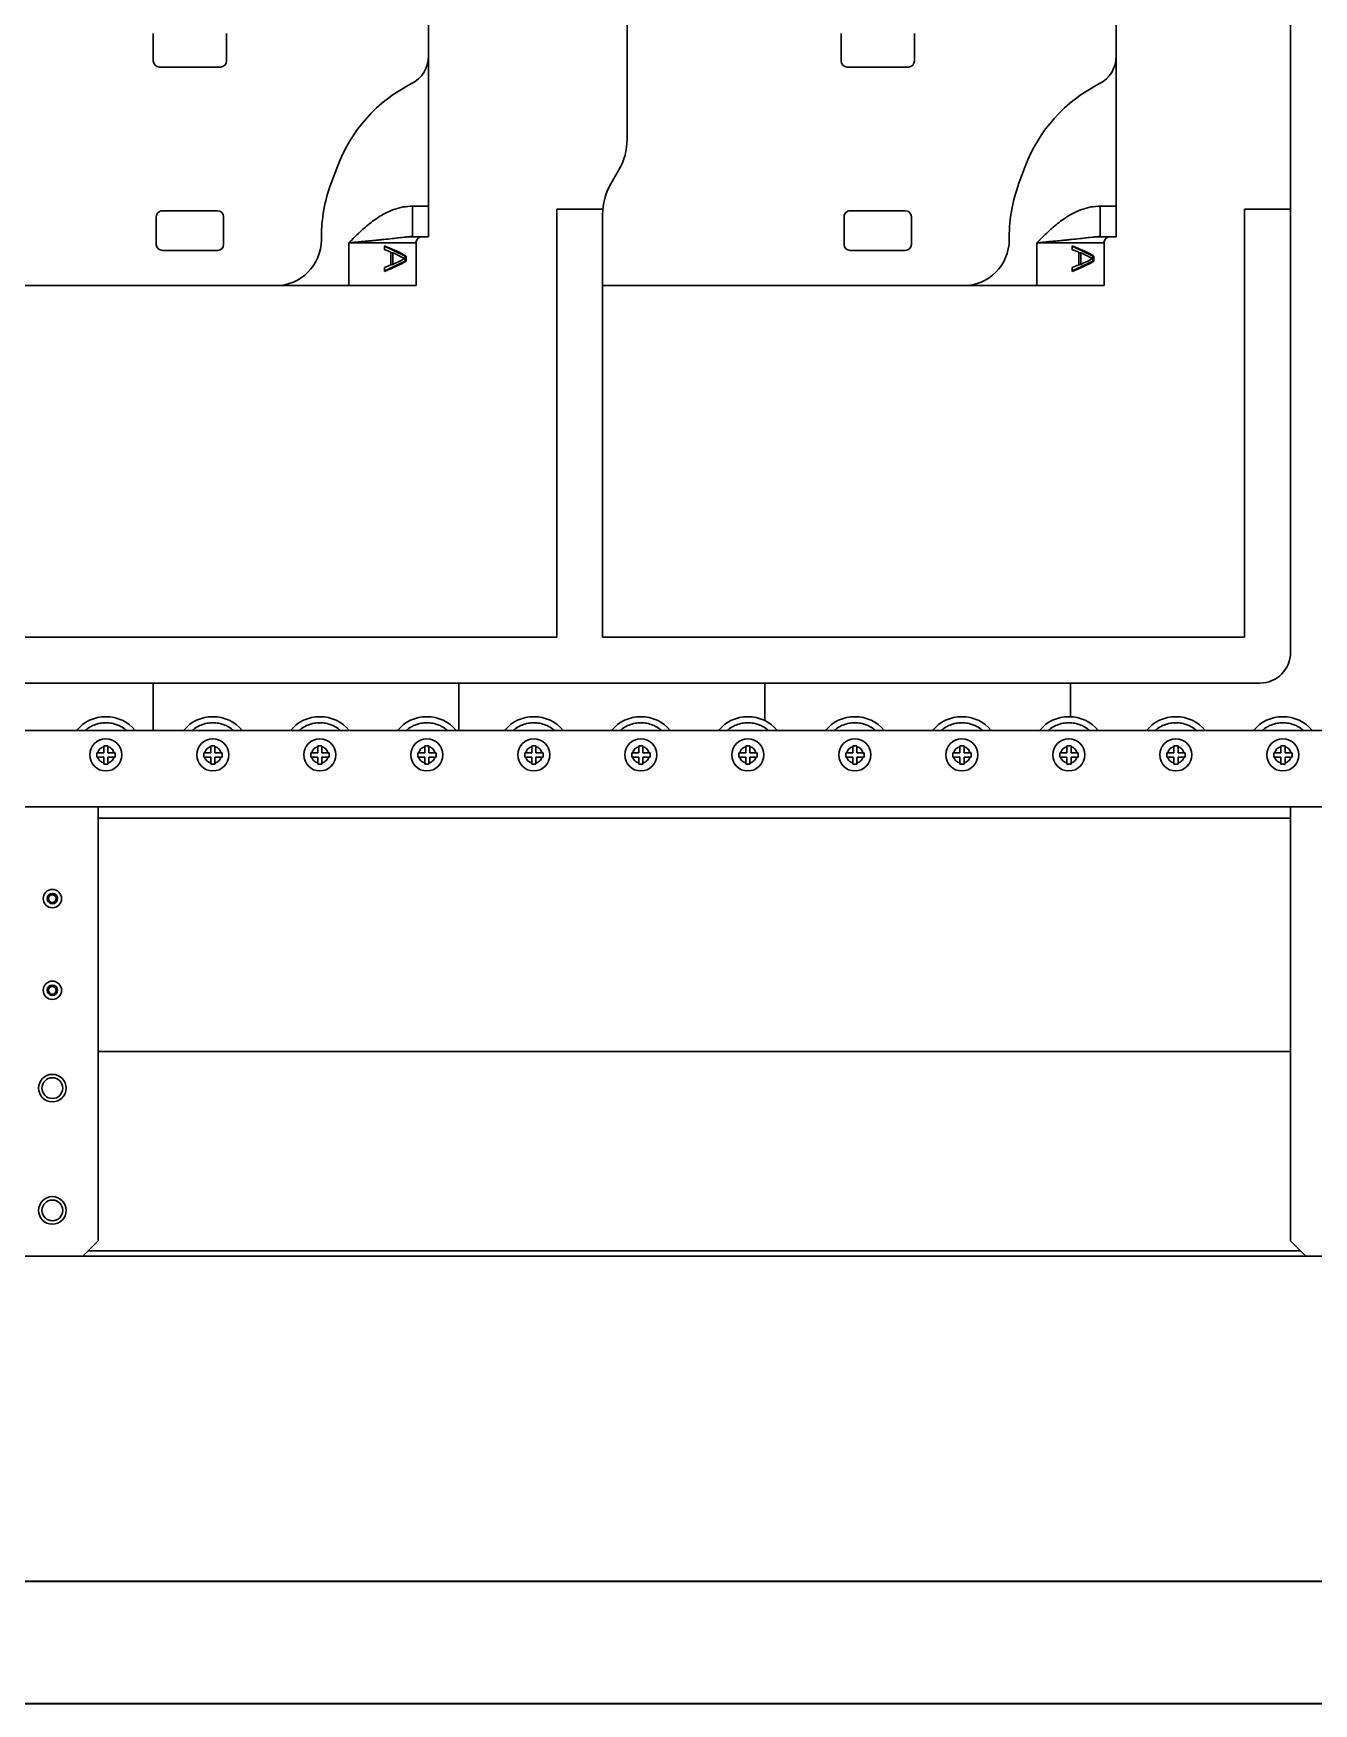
# Model space of a CAD drawing. Header units: millimetres. Extents: x 914 to 910632, y -176 to 682692.
# Drawn here: x 26732 to 27150, y 7550 to 8096 of the extents above; entities that cross this region are included whole.
import ezdxf

# ---------------------------------------------------------------- set-up
doc = ezdxf.new("R2010")
doc.units = ezdxf.units.MM
doc.layers.add('画图', color=3, linetype='Continuous', lineweight=30)

# ---------------------------------------------------------------- blocks, each defined once
blk = doc.blocks.new('SDHGSJH')
at = {"color": 7, "linetype": 'Continuous', "lineweight": 30}
for p, q in [((1123, 504.71), (1103, 504.71)), ((1123, 504.71), (1523, 504.71)), ((1128, 499.71), (1123, 504.71)), ((1523, 504.71), (1518, 499.71)), ((1543, 504.71), (1523, 504.71)), ((1128, 357.71), (1128, 499.71)), ((1518, 499.71), (1518, 357.71)), ((1518, 437.71), (1128, 437.71)), ((1128, 361.45), (1518, 361.45)), ((1098, 357.71), (1128, 357.71)), ((1518, 357.71), (1128, 357.71)), ((1518, 357.71), (1548, 357.71)), ((1127.5, 341.41), (1127.84, 341.41)), ((1127.5, 340.01), (1127.5, 341.41)), ((1127.84, 340.01), (1127.5, 340.01)), ((1129.8, 341.41), (1127.84, 341.41)), ((1127.84, 340.01), (1129.8, 340.01)), ((1129.8, 343.37), (1129.8, 343.71)), ((1129.8, 343.71), (1131.2, 343.71)), ((1129.8, 343.37), (1129.8, 341.41)), ((1129.8, 340.01), (1129.8, 338.05)), ((1131.2, 343.71), (1131.2, 343.37)), ((1131.2, 341.41), (1131.2, 343.37)), ((1133.16, 341.41), (1131.2, 341.41)), ((1131.2, 338.05), (1131.2, 340.01)), ((1131.2, 340.01), (1133.16, 340.01)), ((1133.16, 341.41), (1133.5, 341.41)), ((1133.5, 340.01), (1133.16, 340.01)), ((1133.5, 341.41), (1133.5, 340.01)), ((1162.5, 341.41), (1162.84, 341.41)), ((1162.5, 340.01), (1162.5, 341.41)), ((1162.84, 340.01), (1162.5, 340.01)), ((1164.8, 341.41), (1162.84, 341.41)), ((1162.84, 340.01), (1164.8, 340.01)), ((1164.8, 343.37), (1164.8, 343.71)), ((1164.8, 343.71), (1166.2, 343.71)), ((1164.8, 343.37), (1164.8, 341.41)), ((1164.8, 340.01), (1164.8, 338.05)), ((1166.2, 343.71), (1166.2, 343.37)), ((1166.2, 341.41), (1166.2, 343.37)), ((1168.16, 341.41), (1166.2, 341.41)), ((1166.2, 338.05), (1166.2, 340.01)), ((1166.2, 340.01), (1168.16, 340.01)), ((1168.16, 341.41), (1168.5, 341.41)), ((1168.5, 340.01), (1168.16, 340.01)), ((1168.5, 341.41), (1168.5, 340.01)), ((1197.5, 341.41), (1197.84, 341.41)), ((1197.5, 340.01), (1197.5, 341.41)), ((1197.84, 340.01), (1197.5, 340.01)), ((1199.8, 341.41), (1197.84, 341.41)), ((1197.84, 340.01), (1199.8, 340.01)), ((1199.8, 343.37), (1199.8, 343.71)), ((1199.8, 343.71), (1201.2, 343.71)), ((1199.8, 343.37), (1199.8, 341.41)), ((1199.8, 340.01), (1199.8, 338.05)), ((1201.2, 343.71), (1201.2, 343.37)), ((1201.2, 341.41), (1201.2, 343.37)), ((1203.16, 341.41), (1201.2, 341.41)), ((1201.2, 338.05), (1201.2, 340.01)), ((1201.2, 340.01), (1203.16, 340.01)), ((1203.16, 341.41), (1203.5, 341.41)), ((1203.5, 340.01), (1203.16, 340.01)), ((1203.5, 341.41), (1203.5, 340.01)), ((1232.5, 341.41), (1232.84, 341.41)), ((1232.5, 340.01), (1232.5, 341.41)), ((1232.84, 340.01), (1232.5, 340.01)), ((1234.8, 341.41), (1232.84, 341.41)), ((1232.84, 340.01), (1234.8, 340.01)), ((1234.8, 343.37), (1234.8, 343.71)), ((1234.8, 343.71), (1236.2, 343.71)), ((1234.8, 343.37), (1234.8, 341.41)), ((1234.8, 340.01), (1234.8, 338.05)), ((1236.2, 343.71), (1236.2, 343.37)), ((1236.2, 341.41), (1236.2, 343.37)), ((1238.16, 341.41), (1236.2, 341.41)), ((1236.2, 338.05), (1236.2, 340.01)), ((1236.2, 340.01), (1238.16, 340.01)), ((1238.16, 341.41), (1238.5, 341.41)), ((1238.5, 340.01), (1238.16, 340.01)), ((1238.5, 341.41), (1238.5, 340.01)), ((1267.5, 341.41), (1267.84, 341.41)), ((1267.5, 340.01), (1267.5, 341.41)), ((1267.84, 340.01), (1267.5, 340.01)), ((1269.8, 341.41), (1267.84, 341.41)), ((1267.84, 340.01), (1269.8, 340.01)), ((1269.8, 343.37), (1269.8, 343.71)), ((1269.8, 343.71), (1271.2, 343.71)), ((1269.8, 343.37), (1269.8, 341.41)), ((1269.8, 340.01), (1269.8, 338.05)), ((1271.2, 343.71), (1271.2, 343.37)), ((1271.2, 341.41), (1271.2, 343.37)), ((1273.16, 341.41), (1271.2, 341.41)), ((1271.2, 338.05), (1271.2, 340.01)), ((1271.2, 340.01), (1273.16, 340.01)), ((1273.16, 341.41), (1273.5, 341.41)), ((1273.5, 340.01), (1273.16, 340.01)), ((1273.5, 341.41), (1273.5, 340.01)), ((1302.5, 341.41), (1302.84, 341.41)), ((1302.5, 340.01), (1302.5, 341.41)), ((1302.84, 340.01), (1302.5, 340.01)), ((1304.8, 341.41), (1302.84, 341.41)), ((1302.84, 340.01), (1304.8, 340.01)), ((1304.8, 343.37), (1304.8, 343.71)), ((1304.8, 343.71), (1306.2, 343.71)), ((1304.8, 343.37), (1304.8, 341.41)), ((1304.8, 340.01), (1304.8, 338.05)), ((1306.2, 343.71), (1306.2, 343.37)), ((1306.2, 341.41), (1306.2, 343.37)), ((1308.16, 341.41), (1306.2, 341.41)), ((1306.2, 338.05), (1306.2, 340.01)), ((1306.2, 340.01), (1308.16, 340.01)), ((1308.16, 341.41), (1308.5, 341.41)), ((1308.5, 340.01), (1308.16, 340.01)), ((1308.5, 341.41), (1308.5, 340.01)), ((1337.5, 341.41), (1337.84, 341.41)), ((1337.5, 340.01), (1337.5, 341.41)), ((1337.84, 340.01), (1337.5, 340.01)), ((1339.8, 341.41), (1337.84, 341.41)), ((1337.84, 340.01), (1339.8, 340.01)), ((1339.8, 343.37), (1339.8, 343.71)), ((1339.8, 343.71), (1341.2, 343.71)), ((1339.8, 343.37), (1339.8, 341.41)), ((1339.8, 340.01), (1339.8, 338.05)), ((1341.2, 343.71), (1341.2, 343.37)), ((1341.2, 341.41), (1341.2, 343.37)), ((1343.16, 341.41), (1341.2, 341.41)), ((1341.2, 338.05), (1341.2, 340.01)), ((1341.2, 340.01), (1343.16, 340.01)), ((1343.16, 341.41), (1343.5, 341.41)), ((1343.5, 340.01), (1343.16, 340.01)), ((1343.5, 341.41), (1343.5, 340.01)), ((1372.5, 341.41), (1372.84, 341.41)), ((1372.5, 340.01), (1372.5, 341.41)), ((1372.84, 340.01), (1372.5, 340.01)), ((1374.8, 341.41), (1372.84, 341.41)), ((1372.84, 340.01), (1374.8, 340.01)), ((1374.8, 343.37), (1374.8, 343.71)), ((1374.8, 343.71), (1376.2, 343.71)), ((1374.8, 343.37), (1374.8, 341.41)), ((1374.8, 340.01), (1374.8, 338.05)), ((1376.2, 343.71), (1376.2, 343.37)), ((1376.2, 341.41), (1376.2, 343.37)), ((1378.16, 341.41), (1376.2, 341.41)), ((1376.2, 338.05), (1376.2, 340.01)), ((1376.2, 340.01), (1378.16, 340.01)), ((1378.16, 341.41), (1378.5, 341.41)), ((1378.5, 340.01), (1378.16, 340.01)), ((1378.5, 341.41), (1378.5, 340.01)), ((1407.5, 341.41), (1407.84, 341.41)), ((1407.5, 340.01), (1407.5, 341.41)), ((1407.84, 340.01), (1407.5, 340.01)), ((1409.8, 341.41), (1407.84, 341.41)), ((1407.84, 340.01), (1409.8, 340.01)), ((1409.8, 343.37), (1409.8, 343.71)), ((1409.8, 343.71), (1411.2, 343.71)), ((1409.8, 343.37), (1409.8, 341.41)), ((1409.8, 340.01), (1409.8, 338.05)), ((1411.2, 343.71), (1411.2, 343.37)), ((1411.2, 341.41), (1411.2, 343.37)), ((1413.16, 341.41), (1411.2, 341.41)), ((1411.2, 338.05), (1411.2, 340.01)), ((1411.2, 340.01), (1413.16, 340.01)), ((1413.16, 341.41), (1413.5, 341.41)), ((1413.5, 340.01), (1413.16, 340.01)), ((1413.5, 341.41), (1413.5, 340.01)), ((1442.5, 341.41), (1442.84, 341.41)), ((1442.5, 340.01), (1442.5, 341.41)), ((1442.84, 340.01), (1442.5, 340.01)), ((1444.8, 341.41), (1442.84, 341.41)), ((1442.84, 340.01), (1444.8, 340.01)), ((1444.8, 343.37), (1444.8, 343.71)), ((1444.8, 343.71), (1446.2, 343.71)), ((1444.8, 343.37), (1444.8, 341.41)), ((1444.8, 340.01), (1444.8, 338.05)), ((1446.2, 343.71), (1446.2, 343.37)), ((1446.2, 341.41), (1446.2, 343.37)), ((1448.16, 341.41), (1446.2, 341.41)), ((1446.2, 338.05), (1446.2, 340.01)), ((1446.2, 340.01), (1448.16, 340.01)), ((1448.16, 341.41), (1448.5, 341.41)), ((1448.5, 340.01), (1448.16, 340.01)), ((1448.5, 341.41), (1448.5, 340.01)), ((1477.5, 341.41), (1477.84, 341.41)), ((1477.5, 340.01), (1477.5, 341.41)), ((1477.84, 340.01), (1477.5, 340.01)), ((1479.8, 341.41), (1477.84, 341.41)), ((1477.84, 340.01), (1479.8, 340.01)), ((1479.8, 343.37), (1479.8, 343.71)), ((1479.8, 343.71), (1481.2, 343.71)), ((1479.8, 343.37), (1479.8, 341.41)), ((1479.8, 340.01), (1479.8, 338.05)), ((1481.2, 343.71), (1481.2, 343.37)), ((1481.2, 341.41), (1481.2, 343.37)), ((1483.16, 341.41), (1481.2, 341.41)), ((1481.2, 338.05), (1481.2, 340.01)), ((1481.2, 340.01), (1483.16, 340.01)), ((1483.16, 341.41), (1483.5, 341.41)), ((1483.5, 340.01), (1483.16, 340.01)), ((1483.5, 341.41), (1483.5, 340.01)), ((1512.5, 341.41), (1512.84, 341.41)), ((1512.5, 340.01), (1512.5, 341.41)), ((1512.84, 340.01), (1512.5, 340.01)), ((1514.8, 341.41), (1512.84, 341.41)), ((1512.84, 340.01), (1514.8, 340.01)), ((1514.8, 343.37), (1514.8, 343.71)), ((1514.8, 343.71), (1516.2, 343.71)), ((1514.8, 343.37), (1514.8, 341.41)), ((1514.8, 340.01), (1514.8, 338.05)), ((1516.2, 343.71), (1516.2, 343.37)), ((1516.2, 341.41), (1516.2, 343.37)), ((1518.16, 341.41), (1516.2, 341.41)), ((1516.2, 338.05), (1516.2, 340.01)), ((1516.2, 340.01), (1518.16, 340.01)), ((1518.16, 341.41), (1518.5, 341.41)), ((1518.5, 340.01), (1518.16, 340.01)), ((1518.5, 341.41), (1518.5, 340.01)), ((1129.8, 337.71), (1129.8, 338.05)), ((1131.2, 337.71), (1129.8, 337.71)), ((1131.2, 338.05), (1131.2, 337.71)), ((1164.8, 337.71), (1164.8, 338.05)), ((1166.2, 337.71), (1164.8, 337.71)), ((1166.2, 338.05), (1166.2, 337.71)), ((1199.8, 337.71), (1199.8, 338.05)), ((1201.2, 337.71), (1199.8, 337.71)), ((1201.2, 338.05), (1201.2, 337.71)), ((1234.8, 337.71), (1234.8, 338.05)), ((1236.2, 337.71), (1234.8, 337.71)), ((1236.2, 338.05), (1236.2, 337.71)), ((1269.8, 337.71), (1269.8, 338.05)), ((1271.2, 337.71), (1269.8, 337.71)), ((1271.2, 338.05), (1271.2, 337.71)), ((1304.8, 337.71), (1304.8, 338.05)), ((1306.2, 337.71), (1304.8, 337.71)), ((1306.2, 338.05), (1306.2, 337.71)), ((1339.8, 337.71), (1339.8, 338.05)), ((1341.2, 337.71), (1339.8, 337.71)), ((1341.2, 338.05), (1341.2, 337.71)), ((1374.8, 337.71), (1374.8, 338.05)), ((1376.2, 337.71), (1374.8, 337.71)), ((1376.2, 338.05), (1376.2, 337.71)), ((1409.8, 337.71), (1409.8, 338.05)), ((1411.2, 337.71), (1409.8, 337.71)), ((1411.2, 338.05), (1411.2, 337.71)), ((1444.8, 337.71), (1444.8, 338.05)), ((1446.2, 337.71), (1444.8, 337.71)), ((1446.2, 338.05), (1446.2, 337.71)), ((1479.8, 337.71), (1479.8, 338.05)), ((1481.2, 337.71), (1479.8, 337.71)), ((1481.2, 338.05), (1481.2, 337.71)), ((1514.8, 337.71), (1514.8, 338.05)), ((1516.2, 337.71), (1514.8, 337.71)), ((1516.2, 338.05), (1516.2, 337.71)), ((1082, 332.71), (1920.5, 332.71)), ((1200, 317.21), (1200, 328.22)), ((1300, 329.49), (1300, 317.21)), ((1400, 317.21), (1400, 332.71)), ((1500, 332.71), (1500, 317.21)), ((1808, 317.21), (1138, 317.21)), ((1128, 307.21), (1128, 162.21)), ((1353, 302.21), (1143, 302.21)), ((1143, 302.21), (1143, 162.21)), ((1353, 187.21), (1353, 302.21)), ((1578, 302.21), (1368, 302.21)), ((1368, 302.21), (1368, 162.21)), ((1189, 187.21), (1189, 173.21)), ((1189, 187.21), (1211, 187.21)), ((1211, 173.21), (1211, 187.21)), ((1211, 187.21), (1235, 187.21)), ((1235, 187.21), (1353, 187.21)), ((1353, 187.21), (1353, 163.93)), ((1414, 187.21), (1414, 173.21)), ((1414, 187.21), (1436, 187.21)), ((1436, 173.21), (1436, 187.21)), ((1436, 187.21), (1460, 187.21)), ((1460, 187.21), (1578, 187.21)), ((1199.39, 182.4), (1192.62, 179.21)), ((1197.27, 180.46), (1197.27, 176.3)), ((1199.39, 182.55), (1199.39, 181.3)), ((1424.39, 182.4), (1417.62, 179.21)), ((1422.27, 180.46), (1422.27, 176.3)), ((1424.39, 182.55), (1424.39, 181.3)), ((1192.32, 177.55), (1192.32, 179.21)), ((1192.32, 179.21), (1192.62, 179.21)), ((1192.62, 177.55), (1192.32, 177.55)), ((1192.62, 179.21), (1192.62, 177.55)), ((1192.62, 177.55), (1199.39, 174.35)), ((1196.61, 176.5), (1196.61, 180.25)), ((1197.27, 180.25), (1196.61, 180.25)), ((1196.61, 176.5), (1197.27, 176.5)), ((1199.39, 175.46), (1199.39, 174.21)), ((1272, 175.71), (1254, 175.71)), ((1417.32, 177.55), (1417.32, 179.21)), ((1417.32, 179.21), (1417.62, 179.21)), ((1417.62, 177.55), (1417.32, 177.55)), ((1417.62, 179.21), (1417.62, 177.55)), ((1417.62, 177.55), (1424.39, 174.35)), ((1421.61, 176.5), (1421.61, 180.25)), ((1422.27, 180.25), (1421.61, 180.25)), ((1421.61, 176.5), (1422.27, 176.5)), ((1424.39, 175.46), (1424.39, 174.21)), ((1497, 175.71), (1479, 175.71)), ((1190.22, 171.21), (1185, 171.21)), ((1185, 161.21), (1185, 171.21)), ((1191.67, 171.27), (1190.22, 171.02)), ((1190.22, 161.21), (1190.22, 171.21)), ((1191.62, 171.29), (1190.54, 171.23)), ((1220, 171.28), (1220, 172.21)), ((1252, 164.71), (1252, 173.71)), ((1274, 173.71), (1274, 164.71)), ((1415.22, 171.21), (1410, 171.21)), ((1410, 161.21), (1410, 171.21)), ((1416.67, 171.27), (1415.22, 171.02)), ((1415.22, 161.21), (1415.22, 171.21)), ((1416.62, 171.29), (1415.54, 171.23)), ((1445, 171.28), (1445, 172.21)), ((1477, 164.71), (1477, 173.71)), ((1499, 173.71), (1499, 164.71)), ((1143, 162.21), (1128, 162.21)), ((1128, 162.21), (1128, 47.21)), ((1185, 161.21), (1190.22, 161.21)), ((1185, 112.21), (1185, 161.21)), ((1272, 162.71), (1254, 162.71)), ((1368, 162.21), (1353, 162.21)), ((1410, 161.21), (1415.22, 161.21)), ((1410, 112.21), (1410, 161.21)), ((1497, 162.71), (1479, 162.71)), ((1216.82, 153.72), (1214.75, 148.2)), ((1347.68, 149.35), (1350.32, 153.93)), ((1441.82, 153.72), (1439.75, 148.2)), ((1345, 50.07), (1345, 139.35)), ((1273, 115.71), (1253, 115.71)), ((1498, 115.71), (1478, 115.71)), ((1185, 77.21), (1185, 112.21)), ((1251, 104.71), (1251, 113.71)), ((1275, 113.71), (1275, 104.71)), ((1410, 77.21), (1410, 112.21)), ((1476, 104.71), (1476, 113.71)), ((1500, 113.71), (1500, 104.71))]:
    blk.add_line(p, q, dxfattribs=at)
at = {"color": 8, "linetype": 'Continuous', "lineweight": 30}
for p, q in [((1124.74, 502.98), (1521.26, 502.98)), ((1189, 173.21), (1211, 173.21)), ((1190.22, 171.21), (1191.73, 171.28)), ((1414, 173.21), (1436, 173.21)), ((1415.22, 171.21), (1416.73, 171.28))]:
    blk.add_line(p, q, dxfattribs=at)
at = {"color": 7, "linetype": 'Continuous', "lineweight": 30}
for centre, radius in [((1533, 489.71), 4.5), ((1533, 489.71), 3.4), ((1533, 449.71), 4.5), ((1533, 449.71), 3.4), ((1533, 417.71), 3), ((1533, 417.71), 1.7), ((1533, 417.71), 1.25), ((1533, 387.71), 3), ((1533, 387.71), 1.7), ((1533, 387.71), 1.25), ((1130.5, 340.71), 5.25), ((1165.5, 340.71), 5.25), ((1200.5, 340.71), 5.25), ((1235.5, 340.71), 5.25), ((1270.5, 340.71), 5.25), ((1305.5, 340.71), 5.25), ((1340.5, 340.71), 5.25), ((1375.5, 340.71), 5.25), ((1410.5, 340.71), 5.25), ((1445.5, 340.71), 5.25), ((1480.5, 340.71), 5.25), ((1515.5, 340.71), 5.25)]:
    blk.add_circle(centre, radius, dxfattribs=at)
for centre, radius, start, end in [((1130.5, 340.71), 12.5, 219.7918, 320.2082), ((1165.5, 340.71), 12.5, 219.7918, 320.2082), ((1200.5, 340.71), 12.5, 219.7918, 320.2082), ((1235.5, 340.71), 12.5, 219.7918, 320.2082), ((1270.5, 340.71), 12.5, 219.7918, 320.2082), ((1305.5, 340.71), 12.5, 219.7918, 320.2082), ((1340.5, 340.71), 12.5, 219.7918, 320.2082), ((1375.5, 340.71), 12.5, 219.7918, 320.2082), ((1410.5, 340.71), 12.5, 219.7918, 320.2082), ((1445.5, 340.71), 12.5, 219.7918, 320.2082), ((1480.5, 340.71), 12.5, 219.7918, 320.2082), ((1515.5, 340.71), 12.5, 219.7918, 320.2082), ((1138, 307.21), 10, 90, 180), ((1235, 172.21), 15, 90, 180), ((1460, 172.21), 15, 90, 180), ((1254, 173.71), 2, 90, 180), ((1272, 173.71), 2, 0, 90), ((1479, 173.71), 2, 90, 180), ((1497, 173.71), 2, 0, 90), ((1187, 173.21), 2, 270, 0), ((1170, 171.28), 50, 339.444, 0), ((1412, 173.21), 2, 270, 0), ((1395, 171.28), 50, 339.444, 0), ((1254, 164.71), 2, 180, 270), ((1272, 164.71), 2, 270, 0), ((1333, 163.93), 20, 330, 0), ((1479, 164.71), 2, 180, 270), ((1497, 164.71), 2, 270, 0), ((1167.93, 165.76), 50, 296.8187, 339.444), ((1365, 139.35), 20, 150, 180), ((1392.93, 165.76), 50, 296.8187, 339.444), ((1195, 112.21), 10, 116.8187, 180), ((1420, 112.21), 10, 116.8187, 180), ((1253, 113.71), 2, 90, 180), ((1273, 113.71), 2, 0, 90), ((1478, 113.71), 2, 90, 180), ((1498, 113.71), 2, 0, 90)]:
    blk.add_arc(centre, radius, start, end, dxfattribs=at)
for centre, major_axis, ratio, start_param, end_param in [((1211, 180.88), (-21.97, -5.46), 0.222648, 5.213182, 5.671735), ((1211, 179.66), (-21.97, -5.34), 0.218533, 5.215446, 5.333273), ((1436, 180.88), (-21.97, -5.46), 0.222648, 5.213182, 5.671735), ((1436, 179.66), (-21.97, -5.34), 0.218533, 5.215446, 5.333273), ((1211, 175.88), (-21.97, 5.46), 0.222648, 0.611451, 1.070003), ((1211, 179.73), (-21.97, -5.34), 0.218533, 5.372125, 5.634447), ((1211, 177.02), (-21.97, 5.34), 0.218533, 0.648739, 0.91106), ((1211, 177.09), (-21.97, 5.34), 0.218533, 0.949912, 1.067739), ((1436, 175.88), (-21.97, 5.46), 0.222648, 0.611451, 1.070003), ((1436, 179.73), (-21.97, -5.34), 0.218533, 5.372125, 5.634447), ((1436, 177.02), (-21.97, 5.34), 0.218533, 0.648739, 0.91106), ((1436, 177.09), (-21.97, 5.34), 0.218533, 0.949912, 1.067739)]:
    blk.add_ellipse(centre, major_axis=major_axis, ratio=ratio, start_param=start_param, end_param=end_param, dxfattribs=at)
for points, knots in [([(1127.84, 341.41), (1127.92, 341.64), (1128.08, 342.1), (1128.53, 342.68), (1129.12, 343.14), (1129.57, 343.29), (1129.8, 343.37)], [0, 0, 0, 0, 0.245619, 0.5, 0.754381, 1, 1, 1, 1]), ([(1129.8, 338.05), (1129.57, 338.13), (1129.12, 338.29), (1128.53, 338.75), (1128.08, 339.33), (1127.92, 339.79), (1127.84, 340.01)], [0, 0, 0, 0, 0.2456202, 0.5000027, 0.754418, 1, 1, 1, 1]), ([(1131.2, 343.37), (1131.43, 343.29), (1131.88, 343.14), (1132.47, 342.68), (1132.92, 342.1), (1133.08, 341.64), (1133.16, 341.41)], [0, 0, 0, 0, 0.2455859, 0.5000051, 0.7543916, 1, 1, 1, 1]), ([(1133.16, 340.01), (1133.08, 339.79), (1132.92, 339.33), (1132.47, 338.75), (1131.88, 338.29), (1131.43, 338.13), (1131.2, 338.05)], [0, 0, 0, 0, 0.245572, 0.499992, 0.754413, 1, 1, 1, 1]), ([(1162.84, 341.41), (1162.92, 341.64), (1163.08, 342.1), (1163.53, 342.68), (1164.12, 343.14), (1164.57, 343.29), (1164.8, 343.37)], [0, 0, 0, 0, 0.2456202, 0.5000027, 0.754418, 1, 1, 1, 1]), ([(1164.8, 338.05), (1164.57, 338.13), (1164.12, 338.29), (1163.53, 338.75), (1163.08, 339.33), (1162.92, 339.79), (1162.84, 340.01)], [0, 0, 0, 0, 0.245583, 0.5, 0.754417, 1, 1, 1, 1]), ([(1166.2, 343.37), (1166.43, 343.29), (1166.88, 343.14), (1167.47, 342.68), (1167.92, 342.1), (1168.08, 341.64), (1168.16, 341.41)], [0, 0, 0, 0, 0.245582, 0.4999973, 0.7543798, 1, 1, 1, 1]), ([(1168.16, 340.01), (1168.08, 339.79), (1167.92, 339.33), (1167.47, 338.75), (1166.88, 338.29), (1166.43, 338.13), (1166.2, 338.05)], [0, 0, 0, 0, 0.245583, 0.5, 0.754417, 1, 1, 1, 1]), ([(1197.84, 341.41), (1197.92, 341.64), (1198.08, 342.1), (1198.53, 342.68), (1199.12, 343.14), (1199.57, 343.29), (1199.8, 343.37)], [0, 0, 0, 0, 0.2456202, 0.5000027, 0.754418, 1, 1, 1, 1]), ([(1199.8, 338.05), (1199.57, 338.13), (1199.12, 338.29), (1198.53, 338.75), (1198.08, 339.33), (1197.92, 339.79), (1197.84, 340.01)], [0, 0, 0, 0, 0.245583, 0.5, 0.754417, 1, 1, 1, 1]), ([(1201.2, 343.37), (1201.43, 343.29), (1201.88, 343.14), (1202.47, 342.68), (1202.92, 342.1), (1203.08, 341.64), (1203.16, 341.41)], [0, 0, 0, 0, 0.245619, 0.5, 0.754381, 1, 1, 1, 1]), ([(1203.16, 340.01), (1203.08, 339.79), (1202.92, 339.33), (1202.47, 338.75), (1201.88, 338.29), (1201.43, 338.13), (1201.2, 338.05)], [0, 0, 0, 0, 0.245582, 0.4999973, 0.7543798, 1, 1, 1, 1]), ([(1232.84, 341.41), (1232.92, 341.64), (1233.08, 342.1), (1233.53, 342.68), (1234.12, 343.14), (1234.57, 343.29), (1234.8, 343.37)], [0, 0, 0, 0, 0.2456084, 0.4999949, 0.7544141, 1, 1, 1, 1]), ([(1234.8, 338.05), (1234.57, 338.13), (1234.12, 338.29), (1233.53, 338.75), (1233.08, 339.33), (1232.92, 339.79), (1232.84, 340.01)], [0, 0, 0, 0, 0.2455872, 0.5000078, 0.7544284, 1, 1, 1, 1]), ([(1236.2, 343.37), (1236.43, 343.29), (1236.88, 343.14), (1237.47, 342.68), (1237.92, 342.1), (1238.08, 341.64), (1238.16, 341.41)], [0, 0, 0, 0, 0.245617, 0.499995, 0.754399, 1, 1, 1, 1]), ([(1238.16, 340.01), (1238.08, 339.79), (1237.92, 339.33), (1237.47, 338.75), (1236.88, 338.29), (1236.43, 338.13), (1236.2, 338.05)], [0, 0, 0, 0, 0.245564, 0.500002, 0.754382, 1, 1, 1, 1]), ([(1267.84, 341.41), (1267.92, 341.64), (1268.08, 342.1), (1268.53, 342.68), (1269.12, 343.14), (1269.57, 343.29), (1269.8, 343.37)], [0, 0, 0, 0, 0.245619, 0.5, 0.754381, 1, 1, 1, 1]), ([(1269.8, 338.05), (1269.57, 338.13), (1269.12, 338.29), (1268.53, 338.75), (1268.08, 339.33), (1267.92, 339.79), (1267.84, 340.01)], [0, 0, 0, 0, 0.2456202, 0.5000027, 0.754418, 1, 1, 1, 1]), ([(1271.2, 343.37), (1271.43, 343.29), (1271.88, 343.14), (1272.47, 342.68), (1272.92, 342.1), (1273.08, 341.64), (1273.16, 341.41)], [0, 0, 0, 0, 0.245582, 0.4999973, 0.7543798, 1, 1, 1, 1]), ([(1273.16, 340.01), (1273.08, 339.79), (1272.92, 339.33), (1272.47, 338.75), (1271.88, 338.29), (1271.43, 338.13), (1271.2, 338.05)], [0, 0, 0, 0, 0.245583, 0.5, 0.754417, 1, 1, 1, 1]), ([(1302.84, 341.41), (1302.92, 341.64), (1303.08, 342.1), (1303.53, 342.68), (1304.12, 343.14), (1304.57, 343.29), (1304.8, 343.37)], [0, 0, 0, 0, 0.2456202, 0.5000027, 0.754418, 1, 1, 1, 1]), ([(1304.8, 338.05), (1304.57, 338.13), (1304.12, 338.29), (1303.53, 338.75), (1303.08, 339.33), (1302.92, 339.79), (1302.84, 340.01)], [0, 0, 0, 0, 0.245583, 0.5, 0.754417, 1, 1, 1, 1]), ([(1306.2, 343.37), (1306.43, 343.29), (1306.88, 343.14), (1307.47, 342.68), (1307.92, 342.1), (1308.08, 341.64), (1308.16, 341.41)], [0, 0, 0, 0, 0.245582, 0.4999973, 0.7543798, 1, 1, 1, 1]), ([(1308.16, 340.01), (1308.08, 339.79), (1307.92, 339.33), (1307.47, 338.75), (1306.88, 338.29), (1306.43, 338.13), (1306.2, 338.05)], [0, 0, 0, 0, 0.245583, 0.5, 0.754417, 1, 1, 1, 1]), ([(1337.84, 341.41), (1337.92, 341.64), (1338.08, 342.1), (1338.53, 342.68), (1339.12, 343.14), (1339.57, 343.29), (1339.8, 343.37)], [0, 0, 0, 0, 0.2456202, 0.5000027, 0.754418, 1, 1, 1, 1]), ([(1339.8, 338.05), (1339.57, 338.13), (1339.12, 338.29), (1338.53, 338.75), (1338.08, 339.33), (1337.92, 339.79), (1337.84, 340.01)], [0, 0, 0, 0, 0.245583, 0.5, 0.754417, 1, 1, 1, 1]), ([(1341.2, 343.37), (1341.43, 343.29), (1341.88, 343.14), (1342.47, 342.68), (1342.92, 342.1), (1343.08, 341.64), (1343.16, 341.41)], [0, 0, 0, 0, 0.245619, 0.5, 0.754381, 1, 1, 1, 1]), ([(1343.16, 340.01), (1343.08, 339.79), (1342.92, 339.33), (1342.47, 338.75), (1341.88, 338.29), (1341.43, 338.13), (1341.2, 338.05)], [0, 0, 0, 0, 0.245582, 0.4999973, 0.7543798, 1, 1, 1, 1]), ([(1372.84, 341.41), (1372.92, 341.64), (1373.08, 342.1), (1373.53, 342.68), (1374.12, 343.14), (1374.57, 343.29), (1374.8, 343.37)], [0, 0, 0, 0, 0.245601, 0.500005, 0.754383, 1, 1, 1, 1]), ([(1374.8, 338.05), (1374.57, 338.13), (1374.12, 338.29), (1373.53, 338.75), (1373.08, 339.33), (1372.92, 339.79), (1372.84, 340.01)], [0, 0, 0, 0, 0.245618, 0.499998, 0.754436, 1, 1, 1, 1]), ([(1376.2, 343.37), (1376.43, 343.29), (1376.88, 343.14), (1377.47, 342.68), (1377.92, 342.1), (1378.08, 341.64), (1378.16, 341.41)], [0, 0, 0, 0, 0.2455859, 0.5000051, 0.7543916, 1, 1, 1, 1]), ([(1378.16, 340.01), (1378.08, 339.79), (1377.92, 339.33), (1377.47, 338.75), (1376.88, 338.29), (1376.43, 338.13), (1376.2, 338.05)], [0, 0, 0, 0, 0.245572, 0.499992, 0.754413, 1, 1, 1, 1]), ([(1407.84, 341.41), (1407.92, 341.64), (1408.08, 342.1), (1408.53, 342.68), (1409.12, 343.14), (1409.57, 343.29), (1409.8, 343.37)], [0, 0, 0, 0, 0.245619, 0.5, 0.754381, 1, 1, 1, 1]), ([(1409.8, 338.05), (1409.57, 338.13), (1409.12, 338.29), (1408.53, 338.75), (1408.08, 339.33), (1407.92, 339.79), (1407.84, 340.01)], [0, 0, 0, 0, 0.2456202, 0.5000027, 0.754418, 1, 1, 1, 1]), ([(1411.2, 343.37), (1411.43, 343.29), (1411.88, 343.14), (1412.47, 342.68), (1412.92, 342.1), (1413.08, 341.64), (1413.16, 341.41)], [0, 0, 0, 0, 0.245582, 0.4999973, 0.7543798, 1, 1, 1, 1]), ([(1413.16, 340.01), (1413.08, 339.79), (1412.92, 339.33), (1412.47, 338.75), (1411.88, 338.29), (1411.43, 338.13), (1411.2, 338.05)], [0, 0, 0, 0, 0.245583, 0.5, 0.754417, 1, 1, 1, 1]), ([(1442.84, 341.41), (1442.92, 341.64), (1443.08, 342.1), (1443.53, 342.68), (1444.12, 343.14), (1444.57, 343.29), (1444.8, 343.37)], [0, 0, 0, 0, 0.2456202, 0.5000027, 0.754418, 1, 1, 1, 1]), ([(1444.8, 338.05), (1444.57, 338.13), (1444.12, 338.29), (1443.53, 338.75), (1443.08, 339.33), (1442.92, 339.79), (1442.84, 340.01)], [0, 0, 0, 0, 0.245583, 0.5, 0.754417, 1, 1, 1, 1]), ([(1446.2, 343.37), (1446.43, 343.29), (1446.88, 343.14), (1447.47, 342.68), (1447.92, 342.1), (1448.08, 341.64), (1448.16, 341.41)], [0, 0, 0, 0, 0.245582, 0.4999973, 0.7543798, 1, 1, 1, 1]), ([(1448.16, 340.01), (1448.08, 339.79), (1447.92, 339.33), (1447.47, 338.75), (1446.88, 338.29), (1446.43, 338.13), (1446.2, 338.05)], [0, 0, 0, 0, 0.245583, 0.5, 0.754417, 1, 1, 1, 1]), ([(1477.84, 341.41), (1477.92, 341.64), (1478.08, 342.1), (1478.53, 342.68), (1479.12, 343.14), (1479.57, 343.29), (1479.8, 343.37)], [0, 0, 0, 0, 0.2456084, 0.4999949, 0.7544141, 1, 1, 1, 1]), ([(1479.8, 338.05), (1479.57, 338.13), (1479.12, 338.29), (1478.53, 338.75), (1478.08, 339.33), (1477.92, 339.79), (1477.84, 340.01)], [0, 0, 0, 0, 0.2455872, 0.5000078, 0.7544284, 1, 1, 1, 1]), ([(1481.2, 343.37), (1481.43, 343.29), (1481.88, 343.14), (1482.47, 342.68), (1482.92, 342.1), (1483.08, 341.64), (1483.16, 341.41)], [0, 0, 0, 0, 0.245619, 0.5, 0.754381, 1, 1, 1, 1]), ([(1483.16, 340.01), (1483.08, 339.79), (1482.92, 339.33), (1482.47, 338.75), (1481.88, 338.29), (1481.43, 338.13), (1481.2, 338.05)], [0, 0, 0, 0, 0.245582, 0.4999973, 0.7543798, 1, 1, 1, 1]), ([(1512.84, 341.41), (1512.92, 341.64), (1513.08, 342.1), (1513.53, 342.68), (1514.12, 343.14), (1514.57, 343.29), (1514.8, 343.37)], [0, 0, 0, 0, 0.245619, 0.5, 0.754381, 1, 1, 1, 1]), ([(1514.8, 338.05), (1514.57, 338.13), (1514.12, 338.29), (1513.53, 338.75), (1513.08, 339.33), (1512.92, 339.79), (1512.84, 340.01)], [0, 0, 0, 0, 0.2456202, 0.5000027, 0.754418, 1, 1, 1, 1]), ([(1516.2, 343.37), (1516.43, 343.29), (1516.88, 343.14), (1517.47, 342.68), (1517.92, 342.1), (1518.08, 341.64), (1518.16, 341.41)], [0, 0, 0, 0, 0.2455859, 0.5000051, 0.7543916, 1, 1, 1, 1]), ([(1518.16, 340.01), (1518.08, 339.79), (1517.92, 339.33), (1517.47, 338.75), (1516.88, 338.29), (1516.43, 338.13), (1516.2, 338.05)], [0, 0, 0, 0, 0.245572, 0.499992, 0.754413, 1, 1, 1, 1]), ([(1190.22, 161.21), (1191.24, 161.27), (1193.3, 161.38), (1195.92, 162.13), (1198.12, 163.02), (1199.95, 163.97), (1201.83, 165.13), (1203.73, 166.5), (1205.62, 168.06), (1207.42, 169.69), (1209.2, 171.41), (1210.38, 172.6), (1211, 173.21)], [0, 0, 0, 0, 0.124884, 0.249809, 0.329578, 0.412737, 0.499843, 0.598901, 0.69788, 0.796583, 0.894153, 1, 1, 1, 1]), ([(1415.22, 161.21), (1416.24, 161.27), (1418.3, 161.38), (1420.92, 162.13), (1423.12, 163.02), (1424.95, 163.97), (1426.83, 165.13), (1428.73, 166.5), (1430.62, 168.06), (1432.42, 169.69), (1434.2, 171.41), (1435.38, 172.6), (1436, 173.21)], [0, 0, 0, 0, 0.124884, 0.249809, 0.329578, 0.412736, 0.499847, 0.598905, 0.697884, 0.796583, 0.894156, 1, 1, 1, 1])]:
    blk.add_open_spline(points, degree=3, knots=knots, dxfattribs=at)
at = {"color": 8, "linetype": 'Continuous', "lineweight": 30}
for points, knots in [([(1137.22, 332.71), (1136.9, 332.44), (1136.05, 331.7), (1134.41, 330.9), (1132.46, 330.33), (1130.5, 330.15), (1128.54, 330.33), (1126.59, 330.9), (1124.95, 331.7), (1124.1, 332.44), (1123.78, 332.71)], [0, 0, 0, 0, 0.085407, 0.230066, 0.368959, 0.499996, 0.631041, 0.769927, 0.914593, 1, 1, 1, 1]), ([(1172.22, 332.71), (1171.9, 332.44), (1171.05, 331.7), (1169.41, 330.9), (1167.46, 330.33), (1165.5, 330.15), (1163.54, 330.33), (1161.59, 330.9), (1159.95, 331.7), (1159.1, 332.44), (1158.78, 332.71)], [0, 0, 0, 0, 0.085407, 0.230066, 0.368959, 0.499996, 0.631041, 0.769927, 0.914593, 1, 1, 1, 1]), ([(1207.22, 332.71), (1206.9, 332.44), (1206.05, 331.7), (1204.41, 330.9), (1202.46, 330.33), (1200.5, 330.15), (1198.54, 330.33), (1196.59, 330.9), (1194.95, 331.7), (1194.1, 332.44), (1193.78, 332.71)], [0, 0, 0, 0, 0.085407, 0.230073, 0.368959, 0.500004, 0.631041, 0.769934, 0.914593, 1, 1, 1, 1]), ([(1242.22, 332.71), (1241.9, 332.44), (1241.05, 331.7), (1239.41, 330.9), (1237.46, 330.33), (1235.5, 330.15), (1233.54, 330.33), (1231.59, 330.9), (1229.95, 331.7), (1229.1, 332.44), (1228.78, 332.71)], [0, 0, 0, 0, 0.085407, 0.230073, 0.368959, 0.500004, 0.631041, 0.769927, 0.914593, 1, 1, 1, 1]), ([(1277.22, 332.71), (1276.9, 332.44), (1276.05, 331.7), (1274.41, 330.9), (1272.46, 330.33), (1270.5, 330.15), (1268.54, 330.33), (1266.59, 330.9), (1264.95, 331.7), (1264.1, 332.44), (1263.78, 332.71)], [0, 0, 0, 0, 0.085407, 0.230066, 0.368959, 0.499996, 0.631041, 0.769927, 0.914593, 1, 1, 1, 1]), ([(1312.22, 332.71), (1311.9, 332.44), (1311.05, 331.7), (1309.41, 330.9), (1307.46, 330.33), (1305.5, 330.15), (1303.54, 330.33), (1301.59, 330.9), (1299.95, 331.7), (1299.1, 332.44), (1298.78, 332.71)], [0, 0, 0, 0, 0.085407, 0.230066, 0.36896, 0.499997, 0.631034, 0.769928, 0.914587, 1, 1, 1, 1]), ([(1347.22, 332.71), (1346.9, 332.44), (1346.05, 331.7), (1344.41, 330.9), (1342.46, 330.33), (1340.5, 330.15), (1338.54, 330.33), (1336.59, 330.9), (1334.95, 331.7), (1334.1, 332.44), (1333.78, 332.71)], [0, 0, 0, 0, 0.085407, 0.230073, 0.368959, 0.500004, 0.631041, 0.769934, 0.914593, 1, 1, 1, 1]), ([(1382.22, 332.71), (1381.9, 332.44), (1381.05, 331.7), (1379.41, 330.9), (1377.46, 330.33), (1375.5, 330.15), (1373.54, 330.33), (1371.59, 330.9), (1369.95, 331.7), (1369.1, 332.44), (1368.78, 332.71)], [0, 0, 0, 0, 0.085407, 0.230073, 0.368959, 0.499996, 0.631041, 0.769927, 0.914593, 1, 1, 1, 1]), ([(1417.22, 332.71), (1416.9, 332.44), (1416.05, 331.7), (1414.41, 330.9), (1412.46, 330.33), (1410.5, 330.15), (1408.54, 330.33), (1406.59, 330.9), (1404.95, 331.7), (1404.1, 332.44), (1403.78, 332.71)], [0, 0, 0, 0, 0.085407, 0.230066, 0.368959, 0.499996, 0.631041, 0.769927, 0.914593, 1, 1, 1, 1]), ([(1452.22, 332.71), (1451.9, 332.44), (1451.05, 331.7), (1449.41, 330.9), (1447.46, 330.33), (1445.5, 330.15), (1443.54, 330.33), (1441.59, 330.9), (1439.95, 331.7), (1439.1, 332.44), (1438.78, 332.71)], [0, 0, 0, 0, 0.085407, 0.230073, 0.368967, 0.500004, 0.631041, 0.769934, 0.914593, 1, 1, 1, 1]), ([(1487.22, 332.71), (1486.9, 332.44), (1486.05, 331.7), (1484.41, 330.9), (1482.46, 330.33), (1480.5, 330.15), (1478.54, 330.33), (1476.59, 330.9), (1474.95, 331.7), (1474.1, 332.44), (1473.78, 332.71)], [0, 0, 0, 0, 0.085407, 0.230073, 0.368959, 0.500004, 0.631041, 0.769934, 0.914593, 1, 1, 1, 1]), ([(1522.22, 332.71), (1521.9, 332.44), (1521.05, 331.7), (1519.41, 330.9), (1517.46, 330.33), (1515.5, 330.15), (1513.54, 330.33), (1511.59, 330.9), (1509.95, 331.7), (1509.1, 332.44), (1508.78, 332.71)], [0, 0, 0, 0, 0.085407, 0.230066, 0.368959, 0.499996, 0.631041, 0.769927, 0.914593, 1, 1, 1, 1]), ([(1211, 173.21), (1210.38, 173.16), (1209.23, 173.05), (1207.64, 172.9), (1206.3, 172.78), (1204.95, 172.65), (1203.57, 172.52), (1202.12, 172.38), (1200.81, 172.24), (1199.03, 172.06), (1196.95, 171.83), (1194.56, 171.56), (1192.84, 171.35), (1191.87, 171.3), (1191.62, 171.29)], [0, 0, 0, 0, 0.084728, 0.158309, 0.220753, 0.272053, 0.347839, 0.418445, 0.483872, 0.544107, 0.690146, 0.816086, 0.952101, 1, 1, 1, 1]), ([(1436, 173.21), (1435.38, 173.16), (1434.23, 173.05), (1432.64, 172.9), (1431.3, 172.78), (1429.95, 172.65), (1428.57, 172.52), (1427.12, 172.38), (1425.81, 172.24), (1424.03, 172.06), (1421.95, 171.83), (1419.56, 171.56), (1417.84, 171.35), (1416.87, 171.3), (1416.62, 171.29)], [0, 0, 0, 0, 0.084723, 0.158304, 0.220748, 0.272048, 0.347834, 0.41844, 0.483867, 0.544107, 0.690142, 0.816086, 0.952097, 1, 1, 1, 1])]:
    blk.add_open_spline(points, degree=3, knots=knots, dxfattribs=at)
blk = doc.blocks.new('前门')
at = {"color": 4, "linetype": 'Continuous', "lineweight": 35}
for p, q in [((1171208.7, -784718.73), (1172068.7, -784718.73)), ((1171208.7, -784758.73), (1172068.7, -784758.73))]:
    blk.add_line(p, q, dxfattribs=at)

msp = doc.modelspace()

# ---------------------------------------------------------------- block references
at = {"color": 4, "lineweight": 30}
msp.add_blockref('前门', (-1144887.958, 792308.826), dxfattribs=at)
at = {"layer": '画图', "color": 4, "lineweight": 30, "rotation": 180}
msp.add_blockref('SDHGSJH', (28270.737, 8201.125), dxfattribs=at)

doc.saveas('drawing.dxf')
